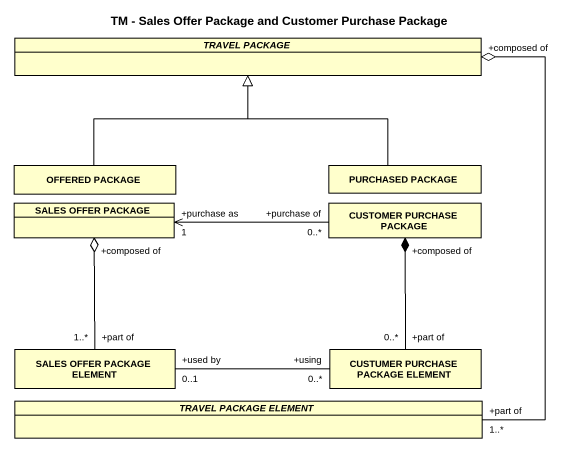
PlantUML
@startuml
title TM - Sales Offer Package and Customer Purchase Package
hide circle
hide empty members
abstract class "TRAVEL PACKAGE" as TRAVEL_PACKAGE
class "OFFERED PACKAGE" as OFFERED_PACKAGE
class "PURCHASED PACKAGE" as PURCHASED_PACKAGE
class "SALES OFFER PACKAGE" as SALES_OFFER_PACKAGE
class "CUSTOMER PURCHASE PACKAGE" as CUSTOMER_PURCHASE_PACKAGE
class "SALES OFFER PACKAGE ELEMENT" as SALES_OFFER_PACKAGE_ELEMENT
class "CUSTUMER PURCHASE PACKAGE ELEMENT" as CUSTUMER_PURCHASE_PACKAGE
abstract class "TRAVEL PACKAGE ELEMENT" as TRAVEL_PACKAGE_ELEMENT
TRAVEL_PACKAGE "+composed of" o-- "+part of\n1..*" TRAVEL_PACKAGE_ELEMENT
OFFERED_PACKAGE -up-|> TRAVEL_PACKAGE
PURCHASED_PACKAGE -up-|> TRAVEL_PACKAGE
CUSTOMER_PURCHASE_PACKAGE "+purchase of\n0..*" -left-> "+purchase as\n1" SALES_OFFER_PACKAGE
SALES_OFFER_PACKAGE_ELEMENT "+part of\n1..*" -up-o "+composed of" SALES_OFFER_PACKAGE
SALES_OFFER_PACKAGE_ELEMENT "+used by\n0..1" -right- "+using\n0..*" CUSTUMER_PURCHASE_PACKAGE
CUSTUMER_PURCHASE_PACKAGE "+part of\n0..*" -up-* "+composed of" CUSTOMER_PURCHASE_PACKAGE
@enduml
